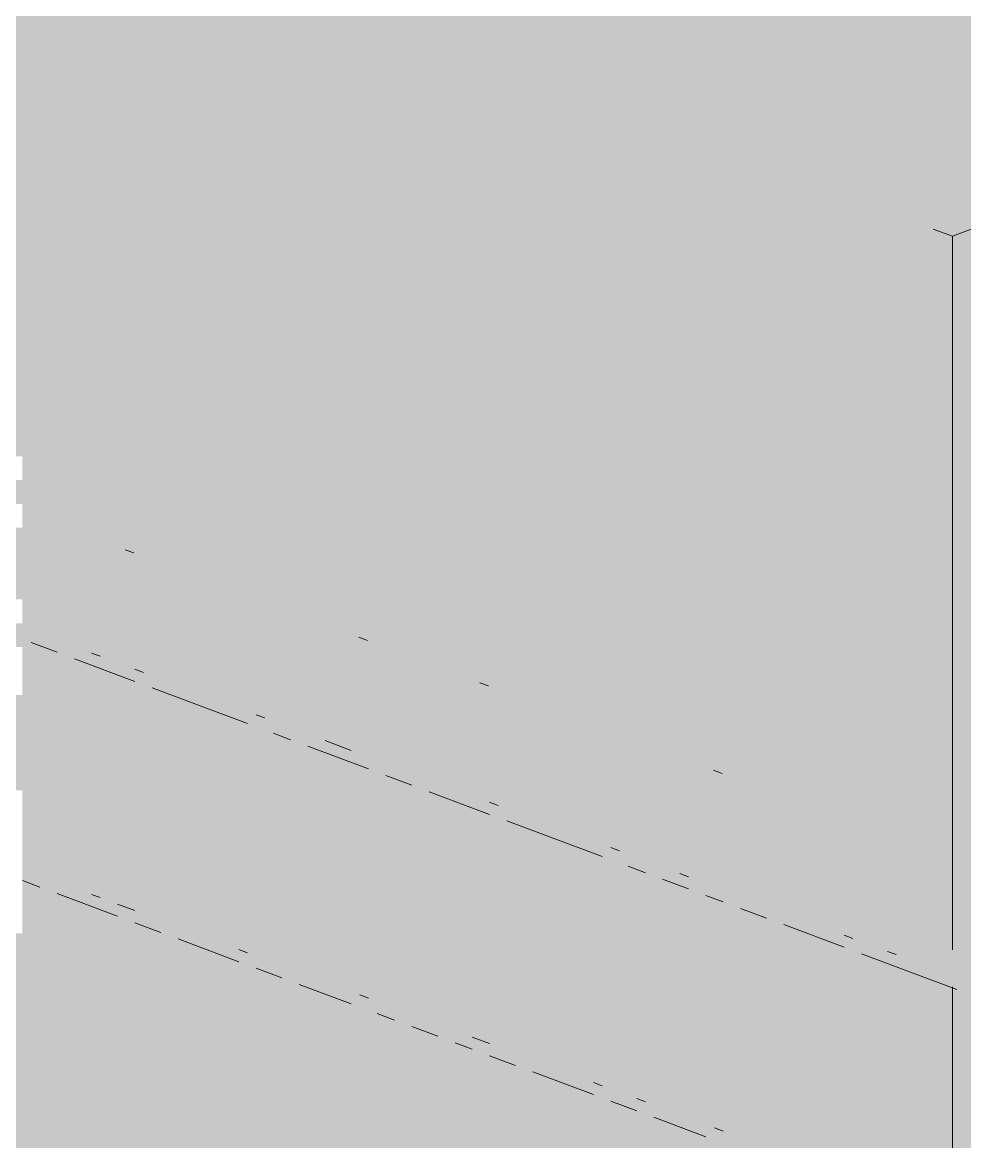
# Paper-space layout '03 3D Building and Roof' of a CAD drawing. Header units: millimetres. Extents: x 5 to 415, y 5 to 292.
# Drawn here: x 58.82 to 65.6, y 63.88 to 71.92 of the extents above; entities that cross this region are included whole.
import ezdxf

# ---------------------------------------------------------------- set-up
doc = ezdxf.new("R2010")
doc.units = ezdxf.units.MM
doc.layers.add('EXISTING', color=7, linetype='Continuous')
doc.layers.add('IMAGES', color=7, linetype='Continuous')

# ---------------------------------------------------------------- blocks, each defined once
blk = doc.blocks.new('SHEET_03')
at = {"layer": 'EXISTING', "color": 250, "lineweight": 9}
for p, q in [((65.5086, 70.3802), (66.3418, 70.6923)), ((65.3697, 70.4322), (65.5086, 70.3802)), ((65.5086, 70.3802), (65.5086, 65.2541)), ((59.6246, 68.1047), (59.5624, 68.128)), ((59.0732, 67.3915), (58.8866, 67.4614)), ((61.3034, 67.4758), (61.2412, 67.4991)), ((59.3219, 67.3858), (59.3841, 67.3625)), ((59.6328, 67.1819), (59.1975, 67.3449)), ((59.6328, 67.2693), (59.6949, 67.246)), ((62.1738, 67.1498), (62.1117, 67.173)), ((60.4411, 66.8791), (59.7571, 67.1353)), ((60.5033, 66.9432), (60.5654, 66.9199)), ((60.752, 66.7626), (60.6276, 66.8092)), ((61.0007, 66.7569), (61.1872, 66.687)), ((61.3116, 66.553), (60.8763, 66.716)), ((61.6225, 66.4365), (61.4359, 66.5064)), ((63.8526, 66.5209), (63.7905, 66.5442)), ((62.1821, 66.2269), (61.7468, 66.3899)), ((62.1821, 66.3143), (62.2442, 66.291)), ((62.9904, 65.9241), (62.3064, 66.1803)), ((63.0525, 65.9882), (63.1147, 65.9649)), ((63.3013, 65.8076), (63.1769, 65.8542)), ((63.55, 65.8019), (63.6121, 65.7786)), ((58.9488, 65.7045), (58.8245, 65.7511)), ((63.6121, 65.6912), (63.4256, 65.7611)), ((59.5084, 65.4949), (59.0732, 65.658)), ((59.3219, 65.6522), (59.3841, 65.6289)), ((63.8609, 65.598), (63.7365, 65.6446)), ((59.5084, 65.5823), (59.6328, 65.5357)), ((64.1717, 65.4816), (63.9852, 65.5514)), ((59.8193, 65.3785), (59.6328, 65.4483)), ((64.7313, 65.2719), (64.2961, 65.435)), ((60.3789, 65.1688), (59.9437, 65.3319)), ((64.7313, 65.3593), (64.7935, 65.336)), ((60.3789, 65.2562), (60.4411, 65.2329)), ((65.5397, 64.9691), (64.8557, 65.2253)), ((65.0422, 65.2429), (65.1044, 65.2196)), ((60.6898, 65.0524), (60.5033, 65.1222)), ((61.1872, 64.866), (60.8141, 65.0058)), ((65.5086, 64.9878), (65.5086, 63.4566)), ((61.2494, 64.9301), (61.3116, 64.9068)), ((61.4981, 64.7496), (61.3737, 64.7961)), ((61.809, 64.6331), (61.6225, 64.703)), ((62.0577, 64.5399), (61.9333, 64.5865)), ((62.0577, 64.6273), (62.1821, 64.5808)), ((62.3686, 64.4235), (62.1821, 64.4934)), ((62.9282, 64.2138), (62.4929, 64.3769)), ((62.9282, 64.3012), (62.9904, 64.278)), ((63.2391, 64.0974), (63.0525, 64.1673)), ((63.2391, 64.1848), (63.3013, 64.1615)), ((63.7365, 63.911), (63.3634, 64.0508)), ((63.7987, 63.9752), (63.8609, 63.9519))]:
    blk.add_line(p, q, dxfattribs=at)
at = {"layer": 'IMAGES', "color": 7}
for points in [[(57.2811, 71.8857), (65.6779, 71.8857), (57.2811, 72.0571), (65.6779, 72.0571)], [(56.767, 71.7143), (65.5065, 71.7143), (56.767, 71.8857), (65.5065, 71.8857)], [(65.5065, 71.7143), (65.6779, 71.7143), (65.5065, 71.8857), (65.6779, 71.8857)], [(56.5956, 71.5429), (65.3352, 71.5429), (56.5956, 71.7143), (65.3352, 71.7143)], [(65.3352, 71.2), (65.5065, 71.2), (65.3352, 71.7143), (65.5065, 71.7143)], [(65.5065, 71.3714), (65.6779, 71.3714), (65.5065, 71.7143), (65.6779, 71.7143)], [(55.9102, 71.3714), (65.3352, 71.3714), (55.9102, 71.5429), (65.3352, 71.5429)], [(55.3961, 71.2), (65.3352, 71.2), (55.3961, 71.3714), (65.3352, 71.3714)], [(65.5065, 71.2), (65.6779, 71.2), (65.5065, 71.3714), (65.6779, 71.3714)], [(55.0534, 71.0286), (65.1638, 71.0286), (55.0534, 71.2), (65.1638, 71.2)], [(65.1638, 71.0286), (65.3352, 71.0286), (65.1638, 71.2), (65.3352, 71.2)], [(65.3352, 71.0286), (65.5065, 71.0286), (65.3352, 71.2), (65.5065, 71.2)], [(65.5065, 71.0286), (65.6779, 71.0286), (65.5065, 71.2), (65.6779, 71.2)], [(54.5393, 70.8571), (64.8211, 70.8571), (54.5393, 71.0286), (64.8211, 71.0286)], [(64.8211, 70.8571), (64.9924, 70.8571), (64.8211, 71.0286), (64.9924, 71.0286)], [(64.9924, 70.8571), (65.1638, 70.8571), (64.9924, 71.0286), (65.1638, 71.0286)], [(65.1638, 70.8571), (65.3352, 70.8571), (65.1638, 71.0286), (65.3352, 71.0286)], [(65.3352, 70.8571), (65.5065, 70.8571), (65.3352, 71.0286), (65.5065, 71.0286)], [(65.5065, 70.8571), (65.6779, 70.8571), (65.5065, 71.0286), (65.6779, 71.0286)], [(54.0252, 70.6857), (64.6497, 70.6857), (54.0252, 70.8571), (64.6497, 70.8571)], [(64.6497, 70.5143), (64.8211, 70.5143), (64.6497, 70.8571), (64.8211, 70.8571)], [(64.8211, 70.6857), (64.9924, 70.6857), (64.8211, 70.8571), (64.9924, 70.8571)], [(64.9924, 70.6857), (65.1638, 70.6857), (64.9924, 70.8571), (65.1638, 70.8571)], [(65.1638, 70.6857), (65.3352, 70.6857), (65.1638, 70.8571), (65.3352, 70.8571)], [(65.3352, 70.6857), (65.8492, 70.6857), (65.3352, 70.8571), (65.8492, 70.8571)], [(53.8538, 70.5143), (64.4783, 70.5143), (53.8538, 70.6857), (64.4783, 70.6857)], [(64.4783, 70.5143), (64.6497, 70.5143), (64.4783, 70.6857), (64.6497, 70.6857)], [(64.8211, 70.5143), (64.9924, 70.5143), (64.8211, 70.6857), (64.9924, 70.6857)], [(64.9924, 70.5143), (65.1638, 70.5143), (64.9924, 70.6857), (65.1638, 70.6857)], [(65.1638, 70.5143), (65.3352, 70.5143), (65.1638, 70.6857), (65.3352, 70.6857)], [(65.3352, 70.5143), (65.5065, 70.5143), (65.3352, 70.6857), (65.5065, 70.6857)], [(65.5065, 70.5143), (65.6779, 70.5143), (65.5065, 70.6857), (65.6779, 70.6857)], [(53.8538, 70.3429), (64.6497, 70.3429), (53.8538, 70.5143), (64.6497, 70.5143)], [(64.6497, 70.3429), (64.9924, 70.3429), (64.6497, 70.5143), (64.9924, 70.5143)], [(64.9924, 70.3429), (65.1638, 70.3429), (64.9924, 70.5143), (65.1638, 70.5143)], [(65.1638, 70.3429), (65.3352, 70.3429), (65.1638, 70.5143), (65.3352, 70.5143)], [(65.3352, 70.3429), (65.6779, 70.3429), (65.3352, 70.5143), (65.6779, 70.5143)], [(54.7106, 70.1714), (64.4783, 70.1714), (54.7106, 70.3429), (64.4783, 70.3429)], [(64.4783, 66.4), (64.6497, 66.4), (64.4783, 70.3429), (64.6497, 70.3429)], [(64.6497, 69.6571), (64.8211, 69.6571), (64.6497, 70.3429), (64.8211, 70.3429)], [(64.8211, 70.1714), (65.1638, 70.1714), (64.8211, 70.3429), (65.1638, 70.3429)], [(65.1638, 70.1714), (65.3352, 70.1714), (65.1638, 70.3429), (65.3352, 70.3429)], [(65.3352, 70.1714), (65.5065, 70.1714), (65.3352, 70.3429), (65.5065, 70.3429)], [(65.5065, 70.1714), (65.6779, 70.1714), (65.5065, 70.3429), (65.6779, 70.3429)], [(55.2247, 70), (64.4783, 70), (55.2247, 70.1714), (64.4783, 70.1714)], [(64.8211, 66.0571), (64.9924, 66.0571), (64.8211, 70.1714), (64.9924, 70.1714)], [(64.9924, 70), (65.1638, 70), (64.9924, 70.1714), (65.1638, 70.1714)], [(65.1638, 70), (65.3352, 70), (65.1638, 70.1714), (65.3352, 70.1714)], [(65.3352, 70), (65.5065, 70), (65.3352, 70.1714), (65.5065, 70.1714)], [(65.5065, 65.2), (65.6779, 65.2), (65.5065, 70.1714), (65.6779, 70.1714)], [(55.5675, 69.8286), (64.4783, 69.8286), (55.5675, 70), (64.4783, 70)], [(64.9924, 66.0571), (65.3352, 66.0571), (64.9924, 70), (65.3352, 70)], [(65.3352, 65.3714), (65.5065, 65.3714), (65.3352, 70), (65.5065, 70)], [(55.9102, 69.6571), (64.4783, 69.6571), (55.9102, 69.8286), (64.4783, 69.8286)], [(56.4243, 69.4857), (64.4783, 69.4857), (56.4243, 69.6571), (64.4783, 69.6571)], [(64.6497, 69.4857), (64.8211, 69.4857), (64.6497, 69.6571), (64.8211, 69.6571)], [(56.767, 69.3143), (64.4783, 69.3143), (56.767, 69.4857), (64.4783, 69.4857)], [(64.6497, 69.1429), (64.8211, 69.1429), (64.6497, 69.4857), (64.8211, 69.4857)], [(57.6238, 69.1429), (64.4783, 69.1429), (57.6238, 69.3143), (64.4783, 69.3143)], [(57.9665, 68.9714), (64.4783, 68.9714), (57.9665, 69.1429), (64.4783, 69.1429)], [(64.6497, 68.9714), (64.8211, 68.9714), (64.6497, 69.1429), (64.8211, 69.1429)], [(58.4806, 68.8), (64.4783, 68.8), (58.4806, 68.9714), (64.4783, 68.9714)], [(64.6497, 68.6286), (64.8211, 68.6286), (64.6497, 68.9714), (64.8211, 68.9714)], [(58.8234, 68.6286), (64.4783, 68.6286), (58.8234, 68.8), (64.4783, 68.8)], [(58.652, 68.4571), (58.9947, 68.4571), (58.652, 68.6286), (58.9947, 68.6286)], [(58.9947, 68.4571), (64.4783, 68.4571), (58.9947, 68.6286), (64.4783, 68.6286)], [(64.6497, 68.4571), (64.8211, 68.4571), (64.6497, 68.6286), (64.8211, 68.6286)], [(58.8234, 68.2857), (59.1661, 68.2857), (58.8234, 68.4571), (59.1661, 68.4571)], [(59.1661, 68.2857), (59.5088, 68.2857), (59.1661, 68.4571), (59.5088, 68.4571)], [(59.5088, 68.2857), (59.8515, 68.2857), (59.5088, 68.4571), (59.8515, 68.4571)], [(59.8515, 68.2857), (64.4783, 68.2857), (59.8515, 68.4571), (64.4783, 68.4571)], [(64.6497, 68.2857), (64.8211, 68.2857), (64.6497, 68.4571), (64.8211, 68.4571)], [(58.652, 68.1143), (58.9947, 68.1143), (58.652, 68.2857), (58.9947, 68.2857)], [(58.9947, 68.1143), (59.3375, 68.1143), (58.9947, 68.2857), (59.3375, 68.2857)], [(59.3375, 68.1143), (59.5088, 68.1143), (59.3375, 68.2857), (59.5088, 68.2857)], [(59.5088, 68.1143), (59.8515, 68.1143), (59.5088, 68.2857), (59.8515, 68.2857)], [(59.8515, 68.1143), (60.0229, 68.1143), (59.8515, 68.2857), (60.0229, 68.2857)], [(60.0229, 68.1143), (60.1943, 68.1143), (60.0229, 68.2857), (60.1943, 68.2857)], [(60.1943, 68.1143), (60.3656, 68.1143), (60.1943, 68.2857), (60.3656, 68.2857)], [(60.3656, 68.1143), (64.4783, 68.1143), (60.3656, 68.2857), (64.4783, 68.2857)], [(64.6497, 68.1143), (64.8211, 68.1143), (64.6497, 68.2857), (64.8211, 68.2857)], [(58.3093, 67.9429), (59.3375, 67.9429), (58.3093, 68.1143), (59.3375, 68.1143)], [(59.3375, 67.9429), (59.5088, 67.9429), (59.3375, 68.1143), (59.5088, 68.1143)], [(59.5088, 67.9429), (59.6802, 67.9429), (59.5088, 68.1143), (59.6802, 68.1143)], [(59.6802, 67.9429), (59.8515, 67.9429), (59.6802, 68.1143), (59.8515, 68.1143)], [(59.8515, 67.9429), (60.0229, 67.9429), (59.8515, 68.1143), (60.0229, 68.1143)], [(60.0229, 67.9429), (60.1943, 67.9429), (60.0229, 68.1143), (60.1943, 68.1143)], [(60.1943, 67.7714), (60.3656, 67.7714), (60.1943, 68.1143), (60.3656, 68.1143)], [(60.3656, 67.9429), (60.7084, 67.9429), (60.3656, 68.1143), (60.7084, 68.1143)], [(60.7084, 67.9429), (64.4783, 67.9429), (60.7084, 68.1143), (64.4783, 68.1143)], [(64.6497, 67.9429), (64.8211, 67.9429), (64.6497, 68.1143), (64.8211, 68.1143)], [(58.652, 67.7714), (59.5088, 67.7714), (58.652, 67.9429), (59.5088, 67.9429)], [(59.5088, 67.7714), (59.8515, 67.7714), (59.5088, 67.9429), (59.8515, 67.9429)], [(59.8515, 67.7714), (60.0229, 67.7714), (59.8515, 67.9429), (60.0229, 67.9429)], [(60.0229, 67.7714), (60.1943, 67.7714), (60.0229, 67.9429), (60.1943, 67.9429)], [(60.3656, 67.7714), (60.537, 67.7714), (60.3656, 67.9429), (60.537, 67.9429)], [(60.537, 67.7714), (60.7084, 67.7714), (60.537, 67.9429), (60.7084, 67.9429)], [(60.7084, 67.7714), (60.8797, 67.7714), (60.7084, 67.9429), (60.8797, 67.9429)], [(60.8797, 67.7714), (61.0511, 67.7714), (60.8797, 67.9429), (61.0511, 67.9429)], [(61.0511, 67.7714), (64.4783, 67.7714), (61.0511, 67.9429), (64.4783, 67.9429)], [(64.6497, 67.7714), (64.8211, 67.7714), (64.6497, 67.9429), (64.8211, 67.9429)], [(58.8234, 67.6), (58.9947, 67.6), (58.8234, 67.7714), (58.9947, 67.7714)], [(58.9947, 67.6), (60.1943, 67.6), (58.9947, 67.7714), (60.1943, 67.7714)], [(60.1943, 67.6), (60.3656, 67.6), (60.1943, 67.7714), (60.3656, 67.7714)], [(60.3656, 67.6), (60.537, 67.6), (60.3656, 67.7714), (60.537, 67.7714)], [(60.537, 67.6), (60.7084, 67.6), (60.537, 67.7714), (60.7084, 67.7714)], [(60.7084, 67.6), (60.8797, 67.6), (60.7084, 67.7714), (60.8797, 67.7714)], [(60.8797, 67.6), (61.0511, 67.6), (60.8797, 67.7714), (61.0511, 67.7714)], [(61.0511, 67.6), (61.2224, 67.6), (61.0511, 67.7714), (61.2224, 67.7714)], [(61.2224, 67.6), (61.3938, 67.6), (61.2224, 67.7714), (61.3938, 67.7714)], [(61.3938, 67.6), (64.4783, 67.6), (61.3938, 67.7714), (64.4783, 67.7714)], [(64.6497, 66.4), (64.8211, 66.4), (64.6497, 67.7714), (64.8211, 67.7714)], [(58.3093, 67.4286), (58.9947, 67.4286), (58.3093, 67.6), (58.9947, 67.6)], [(58.9947, 67.4286), (59.5088, 67.4286), (58.9947, 67.6), (59.5088, 67.6)], [(59.5088, 67.4286), (59.6802, 67.4286), (59.5088, 67.6), (59.6802, 67.6)], [(59.6802, 67.4286), (60.3656, 67.4286), (59.6802, 67.6), (60.3656, 67.6)], [(60.3656, 67.4286), (60.537, 67.4286), (60.3656, 67.6), (60.537, 67.6)], [(60.537, 67.4286), (61.0511, 67.4286), (60.537, 67.6), (61.0511, 67.6)], [(61.0511, 67.4286), (61.2224, 67.4286), (61.0511, 67.6), (61.2224, 67.6)], [(61.2224, 67.4286), (61.3938, 67.4286), (61.2224, 67.6), (61.3938, 67.6)], [(61.3938, 67.4286), (61.5652, 67.4286), (61.3938, 67.6), (61.5652, 67.6)], [(61.5652, 67.4286), (61.9079, 67.4286), (61.5652, 67.6), (61.9079, 67.6)], [(61.9079, 67.4286), (64.4783, 67.4286), (61.9079, 67.6), (64.4783, 67.6)], [(58.8234, 67.2571), (59.1661, 67.2571), (58.8234, 67.4286), (59.1661, 67.4286)], [(59.1661, 67.2571), (59.5088, 67.2571), (59.1661, 67.4286), (59.5088, 67.4286)], [(59.5088, 67.2571), (59.6802, 67.2571), (59.5088, 67.4286), (59.6802, 67.4286)], [(59.6802, 67.2571), (59.8515, 67.2571), (59.6802, 67.4286), (59.8515, 67.4286)], [(59.8515, 67.2571), (60.0229, 67.2571), (59.8515, 67.4286), (60.0229, 67.4286)], [(60.0229, 67.2571), (61.0511, 67.2571), (60.0229, 67.4286), (61.0511, 67.4286)], [(61.0511, 67.2571), (61.2224, 67.2571), (61.0511, 67.4286), (61.2224, 67.4286)], [(61.2224, 67.2571), (61.3938, 67.2571), (61.2224, 67.4286), (61.3938, 67.4286)], [(61.3938, 67.2571), (61.5652, 67.2571), (61.3938, 67.4286), (61.5652, 67.4286)], [(61.5652, 67.2571), (61.7365, 67.2571), (61.5652, 67.4286), (61.7365, 67.4286)], [(61.7365, 67.2571), (61.9079, 67.2571), (61.7365, 67.4286), (61.9079, 67.4286)], [(61.9079, 67.2571), (62.0793, 67.2571), (61.9079, 67.4286), (62.0793, 67.4286)], [(62.0793, 67.2571), (62.2506, 67.2571), (62.0793, 67.4286), (62.2506, 67.4286)], [(62.2506, 67.2571), (62.422, 67.2571), (62.2506, 67.4286), (62.422, 67.4286)], [(62.422, 67.2571), (62.5934, 67.2571), (62.422, 67.4286), (62.5934, 67.4286)], [(62.5934, 67.2571), (64.4783, 67.2571), (62.5934, 67.4286), (64.4783, 67.4286)], [(58.8234, 67.0857), (58.9947, 67.0857), (58.8234, 67.2571), (58.9947, 67.2571)], [(58.9947, 67.0857), (59.1661, 67.0857), (58.9947, 67.2571), (59.1661, 67.2571)], [(59.1661, 67.0857), (59.3375, 67.0857), (59.1661, 67.2571), (59.3375, 67.2571)], [(59.3375, 67.0857), (59.5088, 67.0857), (59.3375, 67.2571), (59.5088, 67.2571)], [(59.5088, 67.0857), (59.6802, 67.0857), (59.5088, 67.2571), (59.6802, 67.2571)], [(59.6802, 67.0857), (60.0229, 67.0857), (59.6802, 67.2571), (60.0229, 67.2571)], [(60.0229, 67.0857), (60.1943, 67.0857), (60.0229, 67.2571), (60.1943, 67.2571)], [(60.1943, 67.0857), (60.3656, 67.0857), (60.1943, 67.2571), (60.3656, 67.2571)], [(60.3656, 67.0857), (60.7084, 67.0857), (60.3656, 67.2571), (60.7084, 67.2571)], [(60.7084, 67.0857), (61.5652, 67.0857), (60.7084, 67.2571), (61.5652, 67.2571)], [(61.5652, 67.0857), (61.7365, 67.0857), (61.5652, 67.2571), (61.7365, 67.2571)], [(61.7365, 67.0857), (62.0793, 67.0857), (61.7365, 67.2571), (62.0793, 67.2571)], [(62.0793, 67.0857), (62.2506, 67.0857), (62.0793, 67.2571), (62.2506, 67.2571)], [(62.2506, 67.0857), (62.422, 67.0857), (62.2506, 67.2571), (62.422, 67.2571)], [(62.422, 66.9143), (62.5934, 66.9143), (62.422, 67.2571), (62.5934, 67.2571)], [(62.5934, 67.0857), (62.7647, 67.0857), (62.5934, 67.2571), (62.7647, 67.2571)], [(62.7647, 67.0857), (62.9361, 67.0857), (62.7647, 67.2571), (62.9361, 67.2571)], [(62.9361, 67.0857), (64.4783, 67.0857), (62.9361, 67.2571), (64.4783, 67.2571)], [(56.9384, 66.9143), (59.1661, 66.9143), (56.9384, 67.0857), (59.1661, 67.0857)], [(59.1661, 66.9143), (59.5088, 66.9143), (59.1661, 67.0857), (59.5088, 67.0857)], [(59.5088, 66.9143), (59.6802, 66.9143), (59.5088, 67.0857), (59.6802, 67.0857)], [(59.6802, 66.9143), (59.8515, 66.9143), (59.6802, 67.0857), (59.8515, 67.0857)], [(59.8515, 66.9143), (60.0229, 66.9143), (59.8515, 67.0857), (60.0229, 67.0857)], [(60.0229, 66.9143), (60.3656, 66.9143), (60.0229, 67.0857), (60.3656, 67.0857)], [(60.3656, 66.9143), (60.537, 66.9143), (60.3656, 67.0857), (60.537, 67.0857)], [(60.537, 66.9143), (60.7084, 66.9143), (60.537, 67.0857), (60.7084, 67.0857)], [(60.7084, 66.9143), (60.8797, 66.9143), (60.7084, 67.0857), (60.8797, 67.0857)], [(60.8797, 66.9143), (61.2224, 66.9143), (60.8797, 67.0857), (61.2224, 67.0857)], [(61.2224, 66.9143), (62.422, 66.9143), (61.2224, 67.0857), (62.422, 67.0857)], [(62.5934, 66.9143), (62.7647, 66.9143), (62.5934, 67.0857), (62.7647, 67.0857)], [(62.7647, 66.9143), (62.9361, 66.9143), (62.7647, 67.0857), (62.9361, 67.0857)], [(62.9361, 66.9143), (63.1074, 66.9143), (62.9361, 67.0857), (63.1074, 67.0857)], [(63.1074, 66.9143), (63.2788, 66.9143), (63.1074, 67.0857), (63.2788, 67.0857)], [(63.2788, 66.9143), (63.4502, 66.9143), (63.2788, 67.0857), (63.4502, 67.0857)], [(63.4502, 66.9143), (64.4783, 66.9143), (63.4502, 67.0857), (64.4783, 67.0857)], [(57.6238, 66.7429), (59.6802, 66.7429), (57.6238, 66.9143), (59.6802, 66.9143)], [(59.6802, 66.7429), (60.0229, 66.7429), (59.6802, 66.9143), (60.0229, 66.9143)], [(60.0229, 66.7429), (60.1943, 66.7429), (60.0229, 66.9143), (60.1943, 66.9143)], [(60.1943, 66.7429), (60.3656, 66.7429), (60.1943, 66.9143), (60.3656, 66.9143)], [(60.3656, 66.7429), (60.537, 66.7429), (60.3656, 66.9143), (60.537, 66.9143)], [(60.537, 66.7429), (60.7084, 66.7429), (60.537, 66.9143), (60.7084, 66.9143)], [(60.7084, 66.5714), (60.8797, 66.5714), (60.7084, 66.9143), (60.8797, 66.9143)], [(60.8797, 66.7429), (61.0511, 66.7429), (60.8797, 66.9143), (61.0511, 66.9143)], [(61.0511, 66.7429), (61.2224, 66.7429), (61.0511, 66.9143), (61.2224, 66.9143)], [(61.2224, 66.7429), (61.3938, 66.7429), (61.2224, 66.9143), (61.3938, 66.9143)], [(61.3938, 66.7429), (62.422, 66.7429), (61.3938, 66.9143), (62.422, 66.9143)], [(62.422, 66.7429), (62.5934, 66.7429), (62.422, 66.9143), (62.5934, 66.9143)], [(62.5934, 66.7429), (62.7647, 66.7429), (62.5934, 66.9143), (62.7647, 66.9143)], [(62.7647, 66.7429), (62.9361, 66.7429), (62.7647, 66.9143), (62.9361, 66.9143)], [(62.9361, 66.7429), (63.1074, 66.7429), (62.9361, 66.9143), (63.1074, 66.9143)], [(63.1074, 66.7429), (63.2788, 66.7429), (63.1074, 66.9143), (63.2788, 66.9143)], [(63.2788, 66.5714), (63.4502, 66.5714), (63.2788, 66.9143), (63.4502, 66.9143)], [(63.4502, 66.7429), (63.6215, 66.7429), (63.4502, 66.9143), (63.6215, 66.9143)], [(63.6215, 66.7429), (64.4783, 66.7429), (63.6215, 66.9143), (64.4783, 66.9143)], [(58.4806, 66.5714), (60.0229, 66.5714), (58.4806, 66.7429), (60.0229, 66.7429)], [(60.0229, 66.5714), (60.537, 66.5714), (60.0229, 66.7429), (60.537, 66.7429)], [(60.537, 66.5714), (60.7084, 66.5714), (60.537, 66.7429), (60.7084, 66.7429)], [(60.8797, 66.5714), (61.2224, 66.5714), (60.8797, 66.7429), (61.2224, 66.7429)], [(61.2224, 66.5714), (61.3938, 66.5714), (61.2224, 66.7429), (61.3938, 66.7429)], [(61.3938, 66.5714), (61.5652, 66.5714), (61.3938, 66.7429), (61.5652, 66.7429)], [(61.5652, 66.5714), (61.7365, 66.5714), (61.5652, 66.7429), (61.7365, 66.7429)], [(61.7365, 66.5714), (62.0793, 66.5714), (61.7365, 66.7429), (62.0793, 66.7429)], [(62.0793, 66.5714), (62.7647, 66.5714), (62.0793, 66.7429), (62.7647, 66.7429)], [(62.7647, 66.5714), (62.9361, 66.5714), (62.7647, 66.7429), (62.9361, 66.7429)], [(62.9361, 66.5714), (63.2788, 66.5714), (62.9361, 66.7429), (63.2788, 66.7429)], [(63.4502, 66.5714), (63.6215, 66.5714), (63.4502, 66.7429), (63.6215, 66.7429)], [(63.6215, 66.5714), (63.7929, 66.5714), (63.6215, 66.7429), (63.7929, 66.7429)], [(63.7929, 66.5714), (63.9643, 66.5714), (63.7929, 66.7429), (63.9643, 66.7429)], [(63.9643, 66.5714), (64.1356, 66.5714), (63.9643, 66.7429), (64.1356, 66.7429)], [(64.1356, 66.5714), (64.307, 66.5714), (64.1356, 66.7429), (64.307, 66.7429)], [(64.307, 66.4), (64.4783, 66.4), (64.307, 66.7429), (64.4783, 66.7429)], [(58.652, 66.4), (60.537, 66.4), (58.652, 66.5714), (60.537, 66.5714)], [(60.537, 66.4), (60.7084, 66.4), (60.537, 66.5714), (60.7084, 66.5714)], [(60.7084, 66.4), (60.8797, 66.4), (60.7084, 66.5714), (60.8797, 66.5714)], [(60.8797, 66.4), (61.0511, 66.4), (60.8797, 66.5714), (61.0511, 66.5714)], [(61.0511, 66.4), (61.2224, 66.4), (61.0511, 66.5714), (61.2224, 66.5714)], [(61.2224, 66.4), (61.5652, 66.4), (61.2224, 66.5714), (61.5652, 66.5714)], [(61.5652, 66.2286), (61.7365, 66.2286), (61.5652, 66.5714), (61.7365, 66.5714)], [(61.7365, 66.4), (62.0793, 66.4), (61.7365, 66.5714), (62.0793, 66.5714)], [(62.0793, 66.4), (62.2506, 66.4), (62.0793, 66.5714), (62.2506, 66.5714)], [(62.2506, 66.4), (62.5934, 66.4), (62.2506, 66.5714), (62.5934, 66.5714)], [(62.5934, 66.4), (63.2788, 66.4), (62.5934, 66.5714), (63.2788, 66.5714)], [(63.2788, 66.4), (63.4502, 66.4), (63.2788, 66.5714), (63.4502, 66.5714)], [(63.4502, 66.4), (63.7929, 66.4), (63.4502, 66.5714), (63.7929, 66.5714)], [(63.7929, 66.4), (63.9643, 66.4), (63.7929, 66.5714), (63.9643, 66.5714)], [(63.9643, 66.4), (64.1356, 66.4), (63.9643, 66.5714), (64.1356, 66.5714)], [(64.1356, 66.4), (64.307, 66.4), (64.1356, 66.5714), (64.307, 66.5714)], [(58.8234, 66.2286), (60.8797, 66.2286), (58.8234, 66.4), (60.8797, 66.4)], [(60.8797, 66.2286), (61.2224, 66.2286), (60.8797, 66.4), (61.2224, 66.4)], [(61.2224, 66.2286), (61.3938, 66.2286), (61.2224, 66.4), (61.3938, 66.4)], [(61.3938, 66.2286), (61.5652, 66.2286), (61.3938, 66.4), (61.5652, 66.4)], [(61.7365, 66.2286), (61.9079, 66.2286), (61.7365, 66.4), (61.9079, 66.4)], [(61.9079, 66.2286), (62.0793, 66.2286), (61.9079, 66.4), (62.0793, 66.4)], [(62.0793, 66.2286), (62.2506, 66.2286), (62.0793, 66.4), (62.2506, 66.4)], [(62.2506, 66.2286), (62.422, 66.2286), (62.2506, 66.4), (62.422, 66.4)], [(62.422, 66.2286), (62.5934, 66.2286), (62.422, 66.4), (62.5934, 66.4)], [(62.5934, 66.2286), (63.7929, 66.2286), (62.5934, 66.4), (63.7929, 66.4)], [(63.7929, 66.2286), (63.9643, 66.2286), (63.7929, 66.4), (63.9643, 66.4)], [(63.9643, 66.2286), (64.1356, 66.2286), (63.9643, 66.4), (64.1356, 66.4)], [(64.1356, 66.2286), (64.307, 66.2286), (64.1356, 66.4), (64.307, 66.4)], [(64.307, 66.2286), (64.4783, 66.2286), (64.307, 66.4), (64.4783, 66.4)], [(64.4783, 66.2286), (64.6497, 66.2286), (64.4783, 66.4), (64.6497, 66.4)], [(64.6497, 66.2286), (64.8211, 66.2286), (64.6497, 66.4), (64.8211, 66.4)], [(58.8234, 65.8857), (58.9947, 65.8857), (58.8234, 66.2286), (58.9947, 66.2286)], [(58.9947, 66.0571), (59.3375, 66.0571), (58.9947, 66.2286), (59.3375, 66.2286)], [(59.3375, 66.0571), (61.3938, 66.0571), (59.3375, 66.2286), (61.3938, 66.2286)], [(61.3938, 66.0571), (61.7365, 66.0571), (61.3938, 66.2286), (61.7365, 66.2286)], [(61.7365, 66.0571), (61.9079, 66.0571), (61.7365, 66.2286), (61.9079, 66.2286)], [(61.9079, 66.0571), (62.0793, 66.0571), (61.9079, 66.2286), (62.0793, 66.2286)], [(62.0793, 66.0571), (62.2506, 66.0571), (62.0793, 66.2286), (62.2506, 66.2286)], [(62.2506, 66.0571), (62.422, 66.0571), (62.2506, 66.2286), (62.422, 66.2286)], [(62.422, 66.0571), (62.5934, 66.0571), (62.422, 66.2286), (62.5934, 66.2286)], [(62.5934, 66.0571), (62.7647, 66.0571), (62.5934, 66.2286), (62.7647, 66.2286)], [(62.7647, 66.0571), (62.9361, 66.0571), (62.7647, 66.2286), (62.9361, 66.2286)], [(62.9361, 66.0571), (63.2788, 66.0571), (62.9361, 66.2286), (63.2788, 66.2286)], [(63.2788, 66.0571), (64.1356, 66.0571), (63.2788, 66.2286), (64.1356, 66.2286)], [(64.1356, 66.0571), (64.307, 66.0571), (64.1356, 66.2286), (64.307, 66.2286)], [(64.307, 66.0571), (64.6497, 66.0571), (64.307, 66.2286), (64.6497, 66.2286)], [(64.6497, 66.0571), (64.8211, 66.0571), (64.6497, 66.2286), (64.8211, 66.2286)], [(58.9947, 65.8857), (59.1661, 65.8857), (58.9947, 66.0571), (59.1661, 66.0571)], [(59.1661, 65.8857), (59.5088, 65.8857), (59.1661, 66.0571), (59.5088, 66.0571)], [(59.5088, 65.8857), (59.6802, 65.8857), (59.5088, 66.0571), (59.6802, 66.0571)], [(59.6802, 65.8857), (59.8515, 65.8857), (59.6802, 66.0571), (59.8515, 66.0571)], [(59.8515, 65.8857), (61.9079, 65.8857), (59.8515, 66.0571), (61.9079, 66.0571)], [(61.9079, 65.8857), (62.0793, 65.8857), (61.9079, 66.0571), (62.0793, 66.0571)], [(62.0793, 65.8857), (62.2506, 65.8857), (62.0793, 66.0571), (62.2506, 66.0571)], [(62.2506, 65.8857), (62.422, 65.8857), (62.2506, 66.0571), (62.422, 66.0571)], [(62.422, 65.8857), (62.5934, 65.8857), (62.422, 66.0571), (62.5934, 66.0571)], [(62.5934, 65.8857), (63.2788, 65.8857), (62.5934, 66.0571), (63.2788, 66.0571)], [(63.2788, 65.8857), (63.4502, 65.8857), (63.2788, 66.0571), (63.4502, 66.0571)], [(63.4502, 65.8857), (63.6215, 65.8857), (63.4502, 66.0571), (63.6215, 66.0571)], [(63.6215, 65.8857), (63.7929, 65.8857), (63.6215, 66.0571), (63.7929, 66.0571)], [(63.7929, 65.8857), (64.6497, 65.8857), (63.7929, 66.0571), (64.6497, 66.0571)], [(64.6497, 65.8857), (64.8211, 65.8857), (64.6497, 66.0571), (64.8211, 66.0571)], [(64.8211, 65.7143), (65.3352, 65.7143), (64.8211, 66.0571), (65.3352, 66.0571)], [(58.8234, 65.5429), (58.9947, 65.5429), (58.8234, 65.8857), (58.9947, 65.8857)], [(58.9947, 65.7143), (59.1661, 65.7143), (58.9947, 65.8857), (59.1661, 65.8857)], [(59.1661, 65.7143), (59.3375, 65.7143), (59.1661, 65.8857), (59.3375, 65.8857)], [(59.3375, 65.7143), (59.5088, 65.7143), (59.3375, 65.8857), (59.5088, 65.8857)], [(59.5088, 65.7143), (59.6802, 65.7143), (59.5088, 65.8857), (59.6802, 65.8857)], [(59.6802, 65.5429), (59.8515, 65.5429), (59.6802, 65.8857), (59.8515, 65.8857)], [(59.8515, 65.7143), (60.1943, 65.7143), (59.8515, 65.8857), (60.1943, 65.8857)], [(60.1943, 65.7143), (62.2506, 65.7143), (60.1943, 65.8857), (62.2506, 65.8857)], [(62.2506, 65.7143), (62.5934, 65.7143), (62.2506, 65.8857), (62.5934, 65.8857)], [(62.5934, 65.7143), (62.7647, 65.7143), (62.5934, 65.8857), (62.7647, 65.8857)], [(62.7647, 65.7143), (62.9361, 65.7143), (62.7647, 65.8857), (62.9361, 65.8857)], [(62.9361, 65.7143), (63.1074, 65.7143), (62.9361, 65.8857), (63.1074, 65.8857)], [(63.1074, 65.7143), (63.6215, 65.7143), (63.1074, 65.8857), (63.6215, 65.8857)], [(63.6215, 65.7143), (63.7929, 65.7143), (63.6215, 65.8857), (63.7929, 65.8857)], [(63.7929, 65.7143), (63.9643, 65.7143), (63.7929, 65.8857), (63.9643, 65.8857)], [(63.9643, 65.7143), (64.1356, 65.7143), (63.9643, 65.8857), (64.1356, 65.8857)], [(64.1356, 65.7143), (64.8211, 65.7143), (64.1356, 65.8857), (64.8211, 65.8857)], [(58.9947, 65.5429), (59.3375, 65.5429), (58.9947, 65.7143), (59.3375, 65.7143)], [(59.3375, 65.5429), (59.6802, 65.5429), (59.3375, 65.7143), (59.6802, 65.7143)], [(59.8515, 65.5429), (60.7084, 65.5429), (59.8515, 65.7143), (60.7084, 65.7143)], [(60.7084, 65.5429), (60.8797, 65.5429), (60.7084, 65.7143), (60.8797, 65.7143)], [(60.8797, 65.5429), (61.0511, 65.5429), (60.8797, 65.7143), (61.0511, 65.7143)], [(61.0511, 65.5429), (62.7647, 65.5429), (61.0511, 65.7143), (62.7647, 65.7143)], [(62.7647, 65.5429), (62.9361, 65.5429), (62.7647, 65.7143), (62.9361, 65.7143)], [(62.9361, 65.5429), (63.1074, 65.5429), (62.9361, 65.7143), (63.1074, 65.7143)], [(63.1074, 65.5429), (63.2788, 65.5429), (63.1074, 65.7143), (63.2788, 65.7143)], [(63.2788, 65.5429), (63.4502, 65.5429), (63.2788, 65.7143), (63.4502, 65.7143)], [(63.4502, 65.5429), (63.6215, 65.5429), (63.4502, 65.7143), (63.6215, 65.7143)], [(63.6215, 65.5429), (63.9643, 65.5429), (63.6215, 65.7143), (63.9643, 65.7143)], [(63.9643, 65.5429), (64.1356, 65.5429), (63.9643, 65.7143), (64.1356, 65.7143)], [(64.1356, 65.5429), (64.307, 65.5429), (64.1356, 65.7143), (64.307, 65.7143)], [(64.307, 65.5429), (64.6497, 65.5429), (64.307, 65.7143), (64.6497, 65.7143)], [(64.6497, 65.5429), (64.8211, 65.5429), (64.6497, 65.7143), (64.8211, 65.7143)], [(64.8211, 65.5429), (64.9924, 65.5429), (64.8211, 65.7143), (64.9924, 65.7143)], [(64.9924, 65.5429), (65.3352, 65.5429), (64.9924, 65.7143), (65.3352, 65.7143)], [(58.8234, 65.3714), (58.9947, 65.3714), (58.8234, 65.5429), (58.9947, 65.5429)], [(58.9947, 65.3714), (59.1661, 65.3714), (58.9947, 65.5429), (59.1661, 65.5429)], [(59.1661, 65.3714), (59.3375, 65.3714), (59.1661, 65.5429), (59.3375, 65.5429)], [(59.3375, 65.3714), (59.5088, 65.3714), (59.3375, 65.5429), (59.5088, 65.5429)], [(59.5088, 65.3714), (59.6802, 65.3714), (59.5088, 65.5429), (59.6802, 65.5429)], [(59.6802, 65.3714), (59.8515, 65.3714), (59.6802, 65.5429), (59.8515, 65.5429)], [(59.8515, 65.3714), (60.1943, 65.3714), (59.8515, 65.5429), (60.1943, 65.5429)], [(60.1943, 65.3714), (60.3656, 65.3714), (60.1943, 65.5429), (60.3656, 65.5429)], [(60.3656, 65.3714), (60.7084, 65.3714), (60.3656, 65.5429), (60.7084, 65.5429)], [(60.7084, 65.3714), (60.8797, 65.3714), (60.7084, 65.5429), (60.8797, 65.5429)], [(60.8797, 65.3714), (61.0511, 65.3714), (60.8797, 65.5429), (61.0511, 65.5429)], [(61.0511, 65.3714), (61.2224, 65.3714), (61.0511, 65.5429), (61.2224, 65.5429)], [(61.2224, 65.3714), (63.2788, 65.3714), (61.2224, 65.5429), (63.2788, 65.5429)], [(63.2788, 65.3714), (63.4502, 65.3714), (63.2788, 65.5429), (63.4502, 65.5429)], [(63.4502, 65.3714), (63.6215, 65.3714), (63.4502, 65.5429), (63.6215, 65.5429)], [(63.6215, 65.3714), (63.7929, 65.3714), (63.6215, 65.5429), (63.7929, 65.5429)], [(63.7929, 65.3714), (63.9643, 65.3714), (63.7929, 65.5429), (63.9643, 65.5429)], [(63.9643, 65.3714), (64.307, 65.3714), (63.9643, 65.5429), (64.307, 65.5429)], [(64.307, 65.3714), (64.6497, 65.3714), (64.307, 65.5429), (64.6497, 65.5429)], [(64.6497, 65.3714), (64.8211, 65.3714), (64.6497, 65.5429), (64.8211, 65.5429)], [(64.8211, 65.3714), (65.1638, 65.3714), (64.8211, 65.5429), (65.1638, 65.5429)], [(65.1638, 65.3714), (65.3352, 65.3714), (65.1638, 65.5429), (65.3352, 65.5429)], [(39.4593, 65.2), (58.9947, 65.2), (39.4593, 65.3714), (58.9947, 65.3714)], [(58.9947, 65.2), (59.1661, 65.2), (58.9947, 65.3714), (59.1661, 65.3714)], [(59.1661, 65.2), (59.5088, 65.2), (59.1661, 65.3714), (59.5088, 65.3714)], [(59.5088, 65.2), (59.6802, 65.2), (59.5088, 65.3714), (59.6802, 65.3714)], [(59.6802, 65.2), (59.8515, 65.2), (59.6802, 65.3714), (59.8515, 65.3714)], [(59.8515, 65.2), (60.0229, 65.2), (59.8515, 65.3714), (60.0229, 65.3714)], [(60.0229, 65.2), (60.3656, 65.2), (60.0229, 65.3714), (60.3656, 65.3714)], [(60.3656, 65.2), (60.537, 65.2), (60.3656, 65.3714), (60.537, 65.3714)], [(60.537, 65.2), (61.2224, 65.2), (60.537, 65.3714), (61.2224, 65.3714)], [(61.2224, 65.0286), (61.5652, 65.0286), (61.2224, 65.3714), (61.5652, 65.3714)], [(61.5652, 65.2), (63.6215, 65.2), (61.5652, 65.3714), (63.6215, 65.3714)], [(63.6215, 65.2), (63.7929, 65.2), (63.6215, 65.3714), (63.7929, 65.3714)], [(63.7929, 65.2), (63.9643, 65.2), (63.7929, 65.3714), (63.9643, 65.3714)], [(63.9643, 65.2), (64.1356, 65.2), (63.9643, 65.3714), (64.1356, 65.3714)], [(64.1356, 65.2), (64.307, 65.2), (64.1356, 65.3714), (64.307, 65.3714)], [(64.307, 65.2), (64.4783, 65.2), (64.307, 65.3714), (64.4783, 65.3714)], [(64.4783, 65.2), (64.6497, 65.2), (64.4783, 65.3714), (64.6497, 65.3714)], [(64.6497, 65.2), (64.8211, 65.2), (64.6497, 65.3714), (64.8211, 65.3714)], [(64.8211, 65.2), (64.9924, 65.2), (64.8211, 65.3714), (64.9924, 65.3714)], [(64.9924, 65.2), (65.1638, 65.2), (64.9924, 65.3714), (65.1638, 65.3714)], [(65.1638, 65.2), (65.3352, 65.2), (65.1638, 65.3714), (65.3352, 65.3714)], [(65.3352, 65.2), (65.5065, 65.2), (65.3352, 65.3714), (65.5065, 65.3714)], [(38.9452, 65.0286), (59.5088, 65.0286), (38.9452, 65.2), (59.5088, 65.2)], [(59.5088, 65.0286), (59.8515, 65.0286), (59.5088, 65.2), (59.8515, 65.2)], [(59.8515, 65.0286), (60.1943, 65.0286), (59.8515, 65.2), (60.1943, 65.2)], [(60.1943, 65.0286), (60.537, 65.0286), (60.1943, 65.2), (60.537, 65.2)], [(60.537, 65.0286), (60.7084, 65.0286), (60.537, 65.2), (60.7084, 65.2)], [(60.7084, 65.0286), (60.8797, 65.0286), (60.7084, 65.2), (60.8797, 65.2)], [(60.8797, 65.0286), (61.0511, 65.0286), (60.8797, 65.2), (61.0511, 65.2)], [(61.0511, 65.0286), (61.2224, 65.0286), (61.0511, 65.2), (61.2224, 65.2)], [(61.5652, 65.0286), (61.7365, 65.0286), (61.5652, 65.2), (61.7365, 65.2)], [(61.7365, 64.8571), (61.9079, 64.8571), (61.7365, 65.2), (61.9079, 65.2)], [(61.9079, 65.0286), (62.0793, 65.0286), (61.9079, 65.2), (62.0793, 65.2)], [(62.0793, 65.0286), (64.1356, 65.0286), (62.0793, 65.2), (64.1356, 65.2)], [(64.1356, 65.0286), (64.307, 65.0286), (64.1356, 65.2), (64.307, 65.2)], [(64.307, 65.0286), (64.4783, 65.0286), (64.307, 65.2), (64.4783, 65.2)], [(64.4783, 65.0286), (64.6497, 65.0286), (64.4783, 65.2), (64.6497, 65.2)], [(64.6497, 65.0286), (64.9924, 65.0286), (64.6497, 65.2), (64.9924, 65.2)], [(64.9924, 65.0286), (65.3352, 65.0286), (64.9924, 65.2), (65.3352, 65.2)], [(65.3352, 65.0286), (65.5065, 65.0286), (65.3352, 65.2), (65.5065, 65.2)], [(65.5065, 65.0286), (65.8492, 65.0286), (65.5065, 65.2), (65.8492, 65.2)], [(38.7739, 64.8571), (59.8515, 64.8571), (38.7739, 65.0286), (59.8515, 65.0286)], [(59.8515, 64.8571), (60.1943, 64.8571), (59.8515, 65.0286), (60.1943, 65.0286)], [(60.1943, 64.8571), (60.3656, 64.8571), (60.1943, 65.0286), (60.3656, 65.0286)], [(60.3656, 64.8571), (60.537, 64.8571), (60.3656, 65.0286), (60.537, 65.0286)], [(60.537, 64.8571), (60.7084, 64.8571), (60.537, 65.0286), (60.7084, 65.0286)], [(60.7084, 64.8571), (60.8797, 64.8571), (60.7084, 65.0286), (60.8797, 65.0286)], [(60.8797, 64.8571), (61.0511, 64.8571), (60.8797, 65.0286), (61.0511, 65.0286)], [(61.0511, 64.8571), (61.3938, 64.8571), (61.0511, 65.0286), (61.3938, 65.0286)], [(61.3938, 64.8571), (61.5652, 64.8571), (61.3938, 65.0286), (61.5652, 65.0286)], [(61.5652, 64.8571), (61.7365, 64.8571), (61.5652, 65.0286), (61.7365, 65.0286)], [(61.9079, 64.8571), (62.0793, 64.8571), (61.9079, 65.0286), (62.0793, 65.0286)], [(62.0793, 64.8571), (62.422, 64.8571), (62.0793, 65.0286), (62.422, 65.0286)], [(62.422, 64.8571), (64.4783, 64.8571), (62.422, 65.0286), (64.4783, 65.0286)], [(64.4783, 64.8571), (64.6497, 64.8571), (64.4783, 65.0286), (64.6497, 65.0286)], [(64.6497, 64.8571), (64.9924, 64.8571), (64.6497, 65.0286), (64.9924, 65.0286)], [(64.9924, 64.8571), (65.1638, 64.8571), (64.9924, 65.0286), (65.1638, 65.0286)], [(65.1638, 64.8571), (65.3352, 64.8571), (65.1638, 65.0286), (65.3352, 65.0286)], [(65.3352, 64.8571), (65.5065, 64.8571), (65.3352, 65.0286), (65.5065, 65.0286)], [(65.5065, 63.4857), (65.6779, 63.4857), (65.5065, 65.0286), (65.6779, 65.0286)], [(38.0884, 64.6857), (60.537, 64.6857), (38.0884, 64.8571), (60.537, 64.8571)], [(60.537, 64.6857), (60.7084, 64.6857), (60.537, 64.8571), (60.7084, 64.8571)], [(60.7084, 64.6857), (60.8797, 64.6857), (60.7084, 64.8571), (60.8797, 64.8571)], [(60.8797, 64.6857), (61.0511, 64.6857), (60.8797, 64.8571), (61.0511, 64.8571)], [(61.0511, 64.6857), (61.5652, 64.6857), (61.0511, 64.8571), (61.5652, 64.8571)], [(61.5652, 64.6857), (61.7365, 64.6857), (61.5652, 64.8571), (61.7365, 64.8571)], [(61.7365, 64.6857), (61.9079, 64.6857), (61.7365, 64.8571), (61.9079, 64.8571)], [(61.9079, 64.6857), (62.0793, 64.6857), (61.9079, 64.8571), (62.0793, 64.8571)], [(62.0793, 64.6857), (62.2506, 64.6857), (62.0793, 64.8571), (62.2506, 64.8571)], [(62.2506, 64.6857), (62.5934, 64.6857), (62.2506, 64.8571), (62.5934, 64.8571)], [(62.5934, 64.5143), (62.9361, 64.5143), (62.5934, 64.8571), (62.9361, 64.8571)], [(62.9361, 64.6857), (64.9924, 64.6857), (62.9361, 64.8571), (64.9924, 64.8571)], [(64.9924, 64.6857), (65.1638, 64.6857), (64.9924, 64.8571), (65.1638, 64.8571)], [(65.1638, 64.6857), (65.3352, 64.6857), (65.1638, 64.8571), (65.3352, 64.8571)], [(65.3352, 63.6571), (65.5065, 63.6571), (65.3352, 64.8571), (65.5065, 64.8571)], [(37.7457, 64.5143), (61.0511, 64.5143), (37.7457, 64.6857), (61.0511, 64.6857)], [(61.0511, 64.5143), (61.3938, 64.5143), (61.0511, 64.6857), (61.3938, 64.6857)], [(61.3938, 64.5143), (61.5652, 64.5143), (61.3938, 64.6857), (61.5652, 64.6857)], [(61.5652, 64.5143), (61.7365, 64.5143), (61.5652, 64.6857), (61.7365, 64.6857)], [(61.7365, 64.5143), (61.9079, 64.5143), (61.7365, 64.6857), (61.9079, 64.6857)], [(61.9079, 64.5143), (62.0793, 64.5143), (61.9079, 64.6857), (62.0793, 64.6857)], [(62.0793, 64.5143), (62.2506, 64.5143), (62.0793, 64.6857), (62.2506, 64.6857)], [(62.2506, 64.5143), (62.422, 64.5143), (62.2506, 64.6857), (62.422, 64.6857)], [(62.422, 64.5143), (62.5934, 64.5143), (62.422, 64.6857), (62.5934, 64.6857)], [(62.9361, 64.5143), (63.1074, 64.5143), (62.9361, 64.6857), (63.1074, 64.6857)], [(63.1074, 64.5143), (63.2788, 64.5143), (63.1074, 64.6857), (63.2788, 64.6857)], [(63.2788, 64.5143), (63.4502, 64.5143), (63.2788, 64.6857), (63.4502, 64.6857)], [(63.4502, 64.5143), (65.3352, 64.5143), (63.4502, 64.6857), (65.3352, 64.6857)], [(37.7457, 64.3429), (61.3938, 64.3429), (37.7457, 64.5143), (61.3938, 64.5143)], [(61.3938, 64.3429), (61.7365, 64.3429), (61.3938, 64.5143), (61.7365, 64.5143)], [(61.7365, 64.3429), (61.9079, 64.3429), (61.7365, 64.5143), (61.9079, 64.5143)], [(61.9079, 64.3429), (62.0793, 64.3429), (61.9079, 64.5143), (62.0793, 64.5143)], [(62.0793, 64.3429), (62.2506, 64.3429), (62.0793, 64.5143), (62.2506, 64.5143)], [(62.2506, 64.3429), (62.422, 64.3429), (62.2506, 64.5143), (62.422, 64.5143)], [(62.422, 64.3429), (62.5934, 64.3429), (62.422, 64.5143), (62.5934, 64.5143)], [(62.5934, 64.3429), (62.7647, 64.3429), (62.5934, 64.5143), (62.7647, 64.5143)], [(62.7647, 64.3429), (62.9361, 64.3429), (62.7647, 64.5143), (62.9361, 64.5143)], [(62.9361, 64.3429), (63.1074, 64.3429), (62.9361, 64.5143), (63.1074, 64.5143)], [(63.1074, 64.3429), (63.2788, 64.3429), (63.1074, 64.5143), (63.2788, 64.5143)], [(63.2788, 64.3429), (63.6215, 64.3429), (63.2788, 64.5143), (63.6215, 64.5143)], [(63.6215, 64.3429), (63.7929, 64.3429), (63.6215, 64.5143), (63.7929, 64.5143)], [(63.7929, 64.3429), (65.3352, 64.3429), (63.7929, 64.5143), (65.3352, 64.5143)], [(37.7457, 64.1714), (61.9079, 64.1714), (37.7457, 64.3429), (61.9079, 64.3429)], [(61.9079, 64.1714), (62.0793, 64.1714), (61.9079, 64.3429), (62.0793, 64.3429)], [(62.0793, 64.1714), (62.2506, 64.1714), (62.0793, 64.3429), (62.2506, 64.3429)], [(62.2506, 64.1714), (62.422, 64.1714), (62.2506, 64.3429), (62.422, 64.3429)], [(62.422, 64.1714), (62.7647, 64.1714), (62.422, 64.3429), (62.7647, 64.3429)], [(62.7647, 64.1714), (62.9361, 64.1714), (62.7647, 64.3429), (62.9361, 64.3429)], [(62.9361, 64.1714), (63.1074, 64.1714), (62.9361, 64.3429), (63.1074, 64.3429)], [(63.1074, 64.1714), (63.2788, 64.1714), (63.1074, 64.3429), (63.2788, 64.3429)], [(63.2788, 64.1714), (63.4502, 64.1714), (63.2788, 64.3429), (63.4502, 64.3429)], [(63.4502, 64.1714), (63.6215, 64.1714), (63.4502, 64.3429), (63.6215, 64.3429)], [(63.6215, 64.1714), (63.7929, 64.1714), (63.6215, 64.3429), (63.7929, 64.3429)], [(63.7929, 64.1714), (64.307, 64.1714), (63.7929, 64.3429), (64.307, 64.3429)], [(64.307, 64.1714), (64.4783, 64.1714), (64.307, 64.3429), (64.4783, 64.3429)], [(64.4783, 64.1714), (65.3352, 64.1714), (64.4783, 64.3429), (65.3352, 64.3429)], [(37.7457, 64), (62.0793, 64), (37.7457, 64.1714), (62.0793, 64.1714)], [(62.0793, 64), (62.422, 64), (62.0793, 64.1714), (62.422, 64.1714)], [(62.422, 64), (62.7647, 64), (62.422, 64.1714), (62.7647, 64.1714)], [(62.7647, 64), (63.1074, 64), (62.7647, 64.1714), (63.1074, 64.1714)], [(63.1074, 64), (63.2788, 64), (63.1074, 64.1714), (63.2788, 64.1714)], [(63.2788, 64), (63.4502, 64), (63.2788, 64.1714), (63.4502, 64.1714)], [(63.4502, 64), (63.6215, 64), (63.4502, 64.1714), (63.6215, 64.1714)], [(63.6215, 64), (63.7929, 64), (63.6215, 64.1714), (63.7929, 64.1714)], [(63.7929, 64), (63.9643, 64), (63.7929, 64.1714), (63.9643, 64.1714)], [(63.9643, 64), (64.1356, 64), (63.9643, 64.1714), (64.1356, 64.1714)], [(64.1356, 64), (64.4783, 64), (64.1356, 64.1714), (64.4783, 64.1714)], [(64.4783, 64), (64.6497, 64), (64.4783, 64.1714), (64.6497, 64.1714)], [(64.6497, 64), (65.3352, 64), (64.6497, 64.1714), (65.3352, 64.1714)], [(37.7457, 63.8286), (62.7647, 63.8286), (37.7457, 64), (62.7647, 64)], [(62.7647, 63.8286), (63.2788, 63.8286), (62.7647, 64), (63.2788, 64)], [(63.2788, 63.8286), (63.4502, 63.8286), (63.2788, 64), (63.4502, 64)], [(63.4502, 63.8286), (63.6215, 63.8286), (63.4502, 64), (63.6215, 64)], [(63.6215, 63.8286), (63.7929, 63.8286), (63.6215, 64), (63.7929, 64)], [(63.7929, 63.8286), (63.9643, 63.8286), (63.7929, 64), (63.9643, 64)], [(63.9643, 63.8286), (64.1356, 63.8286), (63.9643, 64), (64.1356, 64)], [(64.1356, 63.8286), (64.4783, 63.8286), (64.1356, 64), (64.4783, 64)], [(64.4783, 63.8286), (64.6497, 63.8286), (64.4783, 64), (64.6497, 64)], [(64.6497, 63.8286), (64.8211, 63.8286), (64.6497, 64), (64.8211, 64)], [(64.8211, 63.8286), (65.3352, 63.8286), (64.8211, 64), (65.3352, 64)]]:
    blk.add_solid(points, dxfattribs=at)

psp = doc.layouts.new('03 3D Building and Roof')

# ---------------------------------------------------------------- block references
psp.add_blockref('SHEET_03', (0, 0))

doc.saveas('drawing.dxf')
